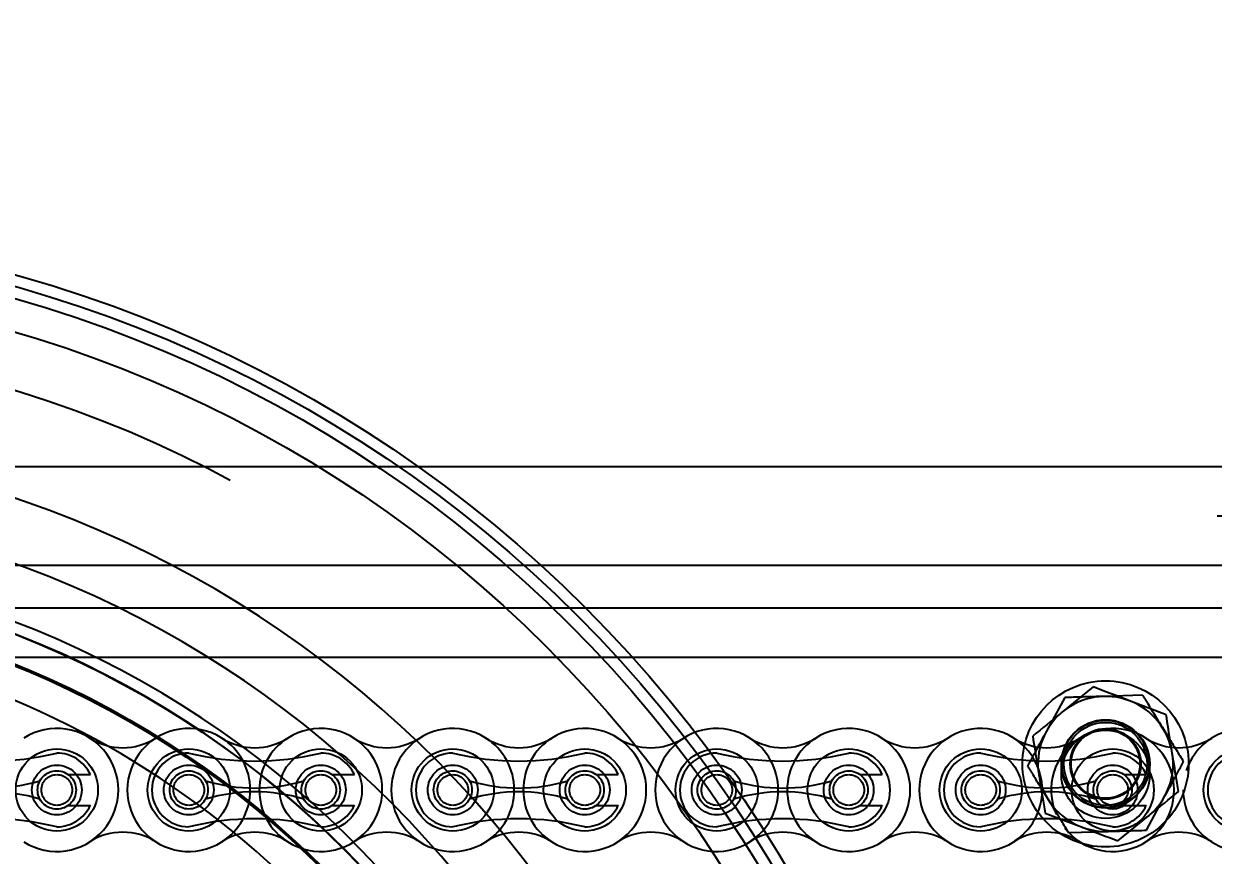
# Model space of a CAD drawing. Header units: metres. Extents: x 0 to 63075, y 0 to 44550.
# Drawn here: x 35728.3 to 35842.8, y 36010.8 to 36090.9 of the extents above; entities that cross this region are included whole.
import ezdxf

# ---------------------------------------------------------------- set-up
doc = ezdxf.new("R2010")
doc.units = ezdxf.units.M
doc.header["$LTSCALE"] = 75
doc.linetypes.add('HIDDEN2', pattern=[4.7625, 3.175, -1.5875])
for name, color, linetype in [('SDM', 7, 'Continuous'), ('SL4', 4, 'Continuous'), ('ST1', 7, 'HIDDEN2')]:
    doc.layers.add(name, color=color, linetype=linetype)
doc.styles.add('ROMANS', font='ROMANS.SHX')
doc.dimstyles.new('75___1-75', dxfattribs={"dimscale": 75, "dimtxt": 2.5, "dimasz": 2, "dimexe": 1.5, "dimexo": 1, "dimgap": 0.5, "dimtad": 1, "dimdec": 0, "dimzin": 12, "dimtxsty": 'ROMANS', "dimcen": 0, "dimclrd": 256, "dimclre": 256, "dimclrt": 3, "dimazin": 3, "dimtfac": 1, "dimtdec": 0, "dimtmove": 0, "dimatfit": 0, "dimfxl": 1, "dimlwd": -1, "dimlwe": -1, "dimarcsym": 0})

# ---------------------------------------------------------------- blocks, each defined once
blk = doc.blocks.new('*D31')
at = {"layer": 'Defpoints', "color": 0, "transparency": 16777216}
for p in [(35481.24, 36889.88), (35481.24, 36053.03), (40155.71, 36053.03)]:
    blk.add_point(p, dxfattribs=at)
at = {"layer": 'SDM', "transparency": 16777216}
for p, q in [((35481.24, 36128.03), (35481.24, 37002.38)), ((40155.71, 36128.03), (40155.71, 37002.38)), ((40005.71, 36889.88), (35631.24, 36889.88))]:
    blk.add_line(p, q, dxfattribs=at)
for points in [[(35631.24, 36914.88), (35631.24, 36864.88), (35481.24, 36889.88)], [(40005.71, 36914.88), (40005.71, 36864.88), (40155.71, 36889.88)]]:
    blk.add_solid(points, dxfattribs=at)
at = {"layer": 'SDM', "color": 3, "transparency": 16777216, "insert": (37818.48, 37021.13), "char_height": 187.5, "attachment_point": 5, "style": 'ROMANS'}
blk.add_mtext('4674', dxfattribs=at)
blk = doc.blocks.new('*D32')
at = {"layer": 'Defpoints', "color": 0, "transparency": 16777216}
for p in [(34802.95, 36890.89), (34802.95, 36890.89), (35481.24, 36053.03)]:
    blk.add_point(p, dxfattribs=at)
at = {"layer": 'SDM', "transparency": 16777216}
for p, q in [((34802.95, 36965.89), (34802.95, 37003.39)), ((35481.24, 36128.03), (35481.24, 37003.39)), ((33904.28, 36890.89), (34802.95, 36890.89)), ((34652.95, 36890.89), (34502.95, 36890.89)), ((35481.24, 36890.89), (34802.95, 36890.89)), ((35481.24, 36890.89), (34802.95, 36890.89)), ((35631.24, 36890.89), (35781.24, 36890.89))]:
    blk.add_line(p, q, dxfattribs=at)
for points in [[(34652.95, 36915.89), (34652.95, 36865.89), (34802.95, 36890.89)], [(35631.24, 36915.89), (35631.24, 36865.89), (35481.24, 36890.89)]]:
    blk.add_solid(points, dxfattribs=at)
at = {"layer": 'SDM', "color": 3, "transparency": 16777216, "insert": (34178.39, 37022.14), "char_height": 187.5, "attachment_point": 5, "style": 'ROMANS'}
blk.add_mtext('678', dxfattribs=at)
blk = doc.blocks.new('A$C6e6623c1')
at = {"layer": 'SL4'}
for p, q in [((285.02, 1725.35), (1004.76, 1725.35)), ((1004.76, 1715.82), (296.87, 1715.82)), ((378.02, 1711.7), (301.19, 1711.7)), ((378.19, 1706.94), (305.7, 1706.94)), ((350, 1704.11), (347.09, 1701.74)), ((357.02, 1701.44), (353.51, 1702.77)), ((345.37, 1691.96), (348.88, 1690.63)), ((352.38, 1689.29), (355.3, 1691.66))]:
    blk.add_line(p, q, dxfattribs=at)
for radius in [125, 123.91, 122.78, 119.69, 89.29]:
    blk.add_circle((212.76, 1623.35), radius, dxfattribs=at)
for centre, radius, start, end in [((212.76, 1623.35), 104.46, 171.1062, 157.3841), ((212.76, 1623.35), 98.5, 170.8826, 157.6077), ((212.76, 1623.35), 93.24, 168.8095, 159.6808), ((212.76, 1623.35), 92.15, 167.893, 74.2451), ((212.76, 1623.35), 86.21, 11.9174, 136.5729), ((351.19, 1696.7), 6.5, 69.1229, 129.1229), ((351.19, 1696.7), 6.5, 9.1229, 69.1229), ((351.19, 1696.7), 6.5, 129.1229, 189.1229), ((351.19, 1696.7), 6.5, 309.1229, 9.1229), ((351.19, 1696.7), 6.5, 189.1229, 249.1229), ((351.19, 1696.7), 6.5, 249.1229, 309.1229)]:
    blk.add_arc(centre, radius, start, end, dxfattribs=at)
for points, knots in [([(353.51, 1702.77), (353.43, 1702.8), (352.24, 1703.26), (351.08, 1703.7), (350, 1704.11)], [0, 0, 0, 0, 0.070215, 1, 1, 1, 1]), ([(347.09, 1701.74), (347.02, 1701.69), (346.04, 1700.89), (345.08, 1700.1), (344.18, 1699.37)], [0, 0, 0, 0, 0.070215, 1, 1, 1, 1]), ([(357.61, 1697.73), (357.56, 1698.03), (357.36, 1699.29), (357.17, 1700.51), (357.02, 1701.44)], [0, 0, 0, 0, 0.2418514, 1, 1, 1, 1]), ([(344.18, 1699.37), (344.33, 1698.45), (344.53, 1697.23), (344.73, 1695.97), (344.78, 1695.67)], [0, 0, 0, 0, 0.758149, 1, 1, 1, 1]), ([(358.21, 1694.03), (358.16, 1694.3), (357.97, 1695.5), (357.77, 1696.76), (357.61, 1697.73)], [0, 0, 0, 0, 0.2237133, 1, 1, 1, 1]), ([(344.78, 1695.67), (344.93, 1694.7), (345.13, 1693.44), (345.33, 1692.23), (345.37, 1691.96)], [0, 0, 0, 0, 0.7762867, 1, 1, 1, 1]), ([(355.3, 1691.66), (355.36, 1691.71), (356.35, 1692.51), (357.31, 1693.3), (358.21, 1694.03)], [0, 0, 0, 0, 0.0702148, 1, 1, 1, 1]), ([(348.88, 1690.63), (348.96, 1690.6), (350.14, 1690.14), (351.31, 1689.7), (352.38, 1689.29)], [0, 0, 0, 0, 0.0702148, 1, 1, 1, 1])]:
    blk.add_open_spline(points, degree=3, knots=knots, dxfattribs=at)
at = {"layer": 'ST1'}
for p, q in [((140.51, 1725.35), (285.02, 1725.35)), ((4.76, 1720.59), (1004.76, 1720.59)), ((1004.76, 1715.82), (4.76, 1715.82)), ((296.87, 1715.82), (128.66, 1715.82)), ((301.19, 1711.7), (124.34, 1711.7)), ((381.19, 1706.94), (86.44, 1706.94)), ((305.7, 1706.94), (233.83, 1706.94)), ((347.26, 1703.09), (345.47, 1699.79)), ((354.76, 1703.31), (351.01, 1703.2)), ((251.38, 1695.67), (253.51, 1695.67)), ((276.78, 1695.67), (278.91, 1695.67)), ((302.18, 1695.67), (304.31, 1695.67)), ((327.58, 1695.67), (329.71, 1695.67)), ((352.98, 1695.67), (355.11, 1695.67)), ((355.13, 1690.31), (356.91, 1693.61)), ((251.38, 1692.71), (253.51, 1692.71)), ((276.78, 1692.71), (278.91, 1692.71)), ((302.18, 1692.71), (304.31, 1692.71)), ((327.58, 1692.71), (329.71, 1692.71)), ((352.98, 1692.71), (355.11, 1692.71)), ((347.63, 1690.09), (351.38, 1690.2))]:
    blk.add_line(p, q, dxfattribs=at)
at = {"layer": 'ST1', "flags": 128}
blk.add_lwpolyline([(348.7, 1689.19), (348.1, 1689.63), (347.27, 1690.47)], dxfattribs=at)
at = {"layer": 'ST1'}
for centre, radius in [((212.76, 1623.35), 114.33), ((212.76, 1623.35), 92.13), ((212.76, 1623.35), 89.45), ((351.19, 1696.7), 8), ((351.19, 1696.7), 4.25), ((351.19, 1696.7), 4.2), ((351.19, 1695.7), 4.25), ((351.19, 1696.7), 4), ((351.19, 1696.7), 3.4), ((351.19, 1696.7), 3.31), ((250.28, 1694.19), 3.96), ((262.98, 1694.19), 3.96), ((275.68, 1694.19), 3.96), ((288.38, 1694.19), 3.96), ((301.08, 1694.19), 3.96), ((313.78, 1694.19), 3.96), ((326.48, 1694.19), 3.96), ((339.18, 1694.19), 3.96), ((351.88, 1694.19), 3.96), ((364.58, 1694.19), 3.96), ((250.28, 1694.19), 2.4), ((262.98, 1694.19), 2.4), ((275.68, 1694.19), 2.4), ((288.38, 1694.19), 2.4), ((301.08, 1694.19), 2.4), ((313.78, 1694.19), 2.4), ((326.48, 1694.19), 2.4), ((339.18, 1694.19), 2.4), ((351.88, 1694.19), 2.4), ((250.28, 1694.19), 1.85), ((250.28, 1694.19), 1.48), ((262.98, 1694.19), 1.84), ((262.98, 1694.19), 1.48), ((275.68, 1694.19), 1.85), ((275.68, 1694.19), 1.48), ((288.38, 1694.19), 1.84), ((288.38, 1694.19), 1.48), ((301.08, 1694.19), 1.85), ((301.08, 1694.19), 1.48), ((313.78, 1694.19), 1.85), ((313.78, 1694.19), 1.48), ((326.48, 1694.19), 1.84), ((326.48, 1694.19), 1.48), ((339.18, 1694.19), 1.85), ((339.18, 1694.19), 1.48), ((351.88, 1694.19), 1.84), ((351.88, 1694.19), 1.48)]:
    blk.add_circle(centre, radius, dxfattribs=at)
for centre, radius, start, end in [((250.28, 1694.19), 5.92, 237.5667, 122.4333), ((262.98, 1694.19), 5.92, 57.5667, 302.4333), ((275.68, 1694.19), 5.92, 237.5667, 122.4333), ((288.38, 1694.19), 5.92, 57.5667, 302.4333), ((301.08, 1694.19), 5.92, 237.5667, 122.4333), ((313.78, 1694.19), 5.92, 57.5667, 302.4333), ((326.48, 1694.19), 5.92, 237.5667, 122.4333), ((339.18, 1694.19), 5.92, 57.5667, 302.4333), ((351.88, 1694.19), 5.92, 237.5667, 122.4333), ((364.58, 1694.19), 5.92, 57.5667, 161.6766), ((256.63, 1704.18), 5.92, 237.5667, 302.4333), ((269.33, 1704.18), 5.92, 237.5667, 302.4333), ((262.98, 1694.19), 5.92, 302.4332, 57.5668), ((275.68, 1694.19), 5.92, 122.4332, 237.5668), ((282.03, 1704.18), 5.92, 237.5667, 302.4333), ((294.73, 1704.18), 5.92, 237.5667, 302.4333), ((288.38, 1694.19), 5.92, 302.4332, 57.5668), ((301.08, 1694.19), 5.92, 122.4332, 237.5668), ((307.43, 1704.18), 5.92, 237.5667, 302.4333), ((320.13, 1704.18), 5.92, 237.5667, 302.4333), ((313.78, 1694.19), 5.92, 302.4332, 57.5668), ((326.48, 1694.19), 5.92, 122.4332, 237.5668), ((332.83, 1704.18), 5.92, 237.5667, 302.4333), ((345.53, 1704.18), 5.92, 237.5667, 302.4333), ((339.18, 1694.19), 5.92, 302.4332, 57.5668), ((351.88, 1694.19), 5.92, 122.4332, 203.6686), ((358.23, 1704.18), 5.92, 237.5667, 302.4333), ((243.93, 1723.29), 26.32, 256.0401, 283.9599), ((250.28, 1694.19), 3.55, 24.5534, 90), ((262.98, 1694.19), 3.55, 90, 270), ((269.33, 1723.29), 26.32, 256.0401, 283.9599), ((275.68, 1694.19), 3.55, 24.5534, 90), ((288.38, 1694.19), 3.55, 90, 270), ((294.73, 1723.29), 26.32, 256.0401, 283.9599), ((301.08, 1694.19), 3.55, 24.5534, 90), ((313.78, 1694.19), 3.55, 90, 270), ((320.13, 1723.29), 26.32, 256.0401, 283.9599), ((326.48, 1694.19), 3.55, 24.5534, 90), ((339.18, 1694.19), 3.55, 90, 270), ((345.53, 1723.29), 26.32, 256.0401, 283.9599), ((351.88, 1694.19), 3.55, 24.5534, 90), ((364.58, 1694.19), 3.55, 90, 270), ((243.93, 1710.54), 16.17, 252.993, 287.007), ((269.33, 1710.54), 16.17, 252.993, 287.007), ((294.73, 1710.54), 16.17, 252.993, 287.007), ((320.13, 1710.54), 16.17, 252.993, 287.007), ((345.53, 1710.54), 16.17, 252.993, 287.007), ((243.93, 1677.84), 16.17, 72.993, 107.007), ((269.33, 1677.84), 16.17, 72.993, 107.007), ((294.73, 1677.84), 16.17, 72.993, 107.007), ((320.13, 1677.84), 16.17, 72.993, 107.007), ((345.53, 1677.84), 16.17, 72.993, 107.007), ((364.58, 1694.19), 5.92, 180.0139, 302.4333), ((250.28, 1694.19), 3.55, 270, 335.4466), ((275.68, 1694.19), 3.55, 270, 335.4466), ((301.08, 1694.19), 3.55, 270, 335.4466), ((326.48, 1694.19), 3.55, 270, 335.4466), ((351.88, 1694.19), 3.55, 270, 335.4466), ((243.93, 1665.09), 26.32, 76.0401, 103.9599), ((269.33, 1665.09), 26.32, 76.0401, 103.9599), ((294.73, 1665.09), 26.32, 76.0401, 103.9599), ((320.13, 1665.09), 26.32, 76.0401, 103.9599), ((345.53, 1665.09), 26.32, 76.0401, 103.9599), ((256.63, 1684.2), 5.92, 57.5667, 122.4333), ((269.33, 1684.2), 5.92, 57.5667, 122.4333), ((282.03, 1684.2), 5.92, 57.5667, 122.4333), ((294.73, 1684.2), 5.92, 57.5667, 122.4333), ((307.43, 1684.2), 5.92, 57.5667, 122.4333), ((320.13, 1684.2), 5.92, 57.5667, 122.4333), ((332.83, 1684.2), 5.92, 57.5667, 122.4333), ((345.53, 1684.2), 5.92, 57.5667, 122.4333), ((358.23, 1684.2), 5.92, 57.5667, 122.4333)]:
    blk.add_arc(centre, radius, start, end, dxfattribs=at)
for points, knots in [([(351.01, 1703.2), (350.92, 1703.19), (349.65, 1703.16), (348.41, 1703.12), (347.26, 1703.09)], [0, 0, 0, 0, 0.0702148, 1, 1, 1, 1]), ([(354.76, 1703.31), (354.92, 1703.04), (355.57, 1702), (356.23, 1700.91), (356.73, 1700.11)], [0, 0, 0, 0, 0.257551, 1, 1, 1, 1]), ([(345.47, 1699.79), (345.43, 1699.71), (344.83, 1698.59), (344.24, 1697.5), (343.69, 1696.48)], [0, 0, 0, 0, 0.070215, 1, 1, 1, 1]), ([(356.73, 1700.11), (356.91, 1699.82), (357.57, 1698.74), (358.22, 1697.69), (358.7, 1696.92)], [0, 0, 0, 0, 0.2686336, 1, 1, 1, 1]), ([(343.69, 1696.48), (343.86, 1696.22), (344.5, 1695.17), (345.17, 1694.09), (345.66, 1693.29)], [0, 0, 0, 0, 0.257551, 1, 1, 1, 1]), ([(356.91, 1693.61), (356.96, 1693.69), (357.56, 1694.81), (358.15, 1695.9), (358.7, 1696.92)], [0, 0, 0, 0, 0.0702148, 1, 1, 1, 1]), ([(345.66, 1693.29), (345.84, 1693), (346.51, 1691.92), (347.15, 1690.86), (347.63, 1690.09)], [0, 0, 0, 0, 0.268634, 1, 1, 1, 1]), ([(351.38, 1690.2), (351.47, 1690.21), (352.74, 1690.24), (353.98, 1690.28), (355.13, 1690.31)], [0, 0, 0, 0, 0.070215, 1, 1, 1, 1])]:
    blk.add_open_spline(points, degree=3, knots=knots, dxfattribs=at)

msp = doc.modelspace()

# ---------------------------------------------------------------- block references
at = {"layer": 'SDM'}
msp.add_blockref('A$C6e6623c1', (35481.24, 34322.92), dxfattribs=at)

# ---------------------------------------------------------------- dimensions: what is measured, and where the dimension line sits
dim = msp.add_linear_dim(base=(34802.95, 36890.89), p1=(35481.24, 36053.03), p2=(34802.95, 36890.89), dimstyle='75___1-75', override={"dimtmove": 1}, dxfattribs=at)
dim.commit()
dim.dimension.update_dxf_attribs({"geometry": '*D32', "text_midpoint": (34178.39, 37022.14), "dimtype": 160})
dim = msp.add_linear_dim(base=(35481.24, 36889.88), p1=(40155.71, 36053.03), p2=(35481.24, 36053.03), dimstyle='75___1-75', override={"dimtmove": 1}, dxfattribs=at)
dim.commit()
dim.dimension.update_dxf_attribs({"geometry": '*D31', "text_midpoint": (37818.48, 37021.13)})

doc.saveas('drawing.dxf')
